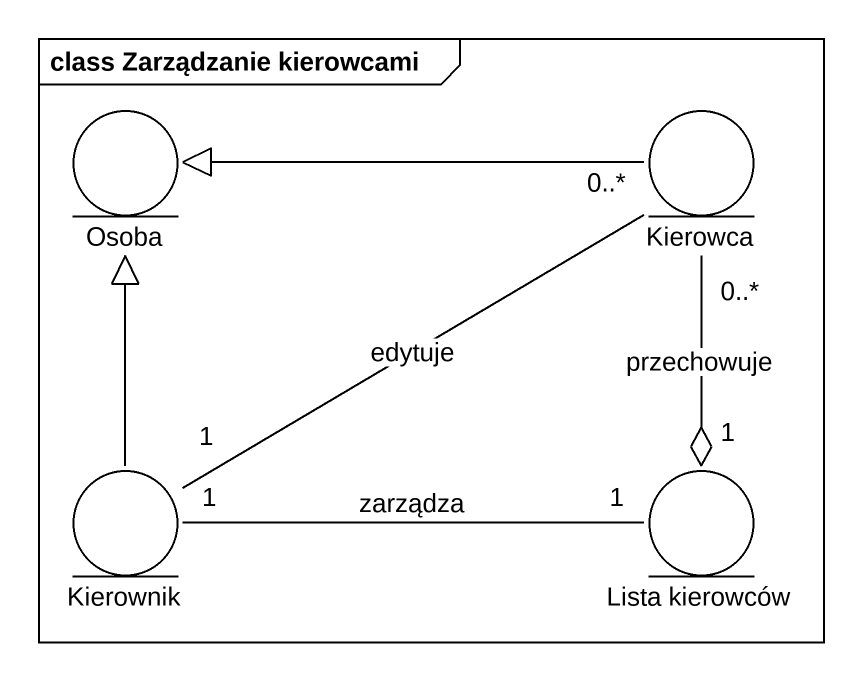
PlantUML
@startuml
mainframe class Zarządzanie kierowcami
entity Osoba
entity Kierowca
entity Kierownik
entity "Lista kierowców" as Lista_kierowców
Kierowca -left-|> Osoba
Kierowca "0..*" --o "1" Lista_kierowców : przechowuje
Kierownik -up-|> Osoba
Kierownik "1" -up- "0..*" Kierowca : edytuje
Kierownik "1" -right- "1" Lista_kierowców : zarządza
@enduml
